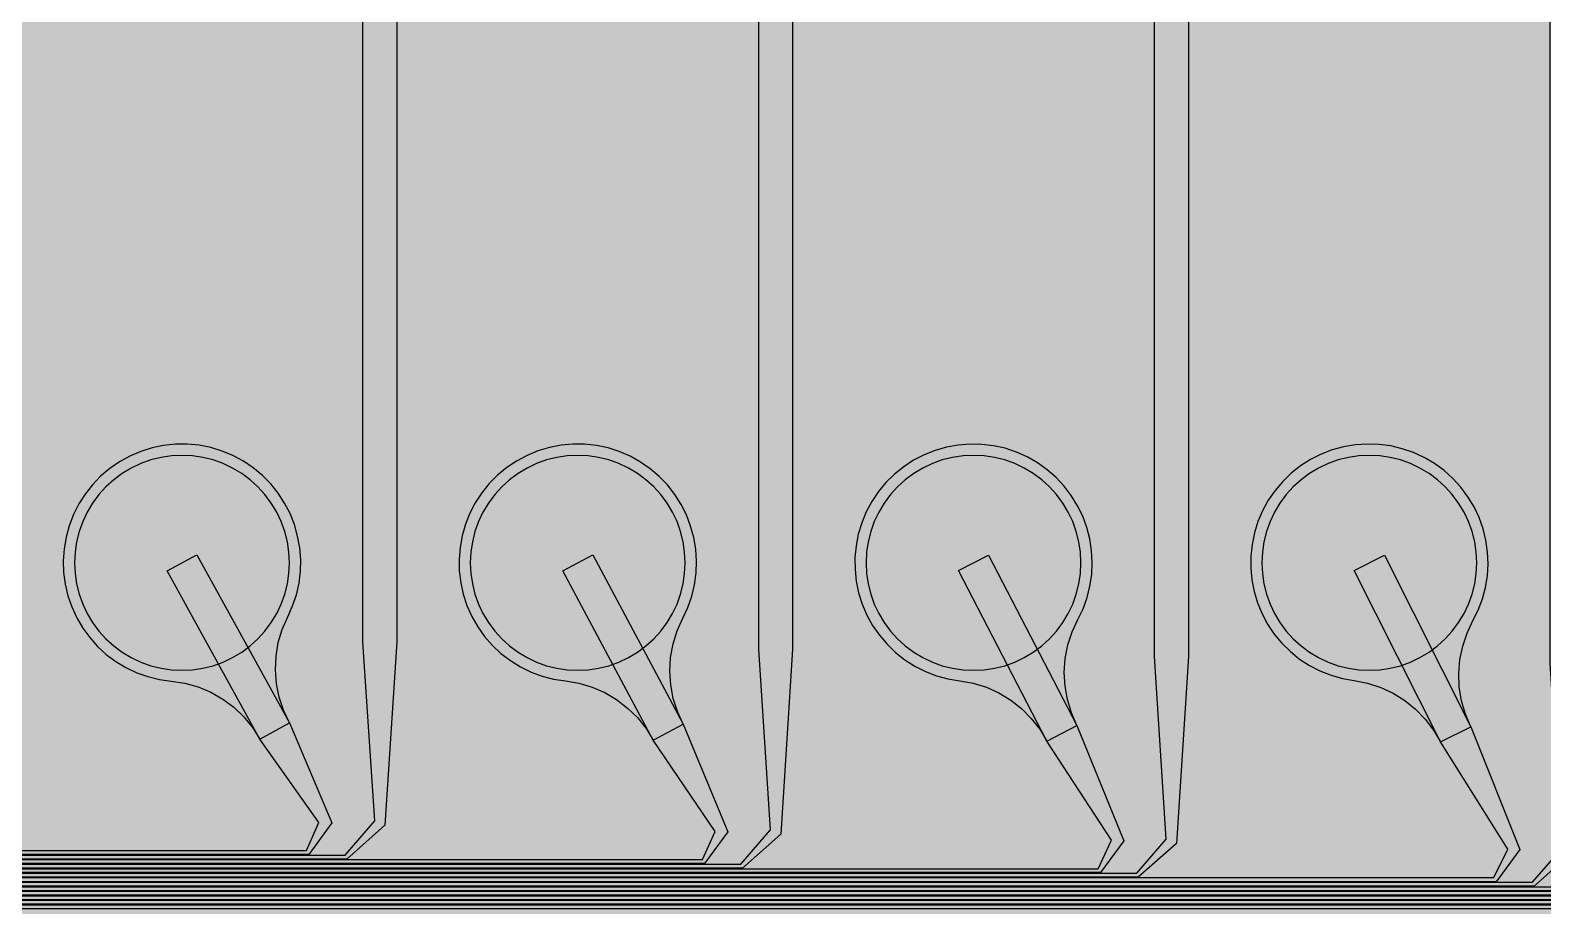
# Model space of a CAD drawing. Header units: metres. Extents: x -7231 to 10969, y -37556 to 1873.
# Drawn here: x 5872 to 7210, y -36084 to -35310 of the extents above; entities that cross this region are included whole.
import ezdxf

# ---------------------------------------------------------------- set-up
doc = ezdxf.new("R2010")
doc.units = ezdxf.units.M
for name, color, linetype in [('Metal1', 4, 'CONTINUOUS'), ('Metal2', 3, 'CONTINUOUS'), ('Polyimide', 7, 'CONTINUOUS'), ('Polyimide_Negative', 5, 'CONTINUOUS')]:
    doc.layers.add(name, color=color, linetype=linetype)

msp = doc.modelspace()

# ---------------------------------------------------------------- hatches: boundary and pattern name
at = {"layer": 'Polyimide'}
msp.add_hatch(color=7, dxfattribs=at).paths.add_polyline_path([(4065.7, -468), (4066.7, -502), (4068.5, -536), (4071.4, -570), (4075.5, -604), (4081, -638), (4088, -672), (4096.5, -706), (4106.6, -740), (4118.3, -774), (4131.6, -808), (4146.5, -842), (4162.9, -876), (4180.7, -910), (4199.8, -944), (4220.2, -978), (4241.7, -1012), (4264.2, -1046), (4287.5, -1080), (4311.5, -1114), (4336, -1148), (4360.9, -1182), (4385.9, -1216), (4410.9, -1250), (4435.7, -1284), (4460.2, -1318), (4484.2, -1352), (4507.5, -1385.9), (4530, -1419.9), (4551.5, -1453.9), (4571.9, -1487.9), (4591.1, -1521.9), (4608.9, -1555.9), (4625.3, -1589.9), (4640.1, -1623.9), (4653.4, -1657.9), (4665.1, -1691.9), (4675.2, -1725.9), (4683.7, -1759.9), (4690.7, -1793.9), (4696.2, -1827.9), (4700.3, -1861.9), (4703.2, -1895.9), (4705.1, -1929.9), (4706.1, -1963.9), (4706.4, -1997.9), (4706.5, -2031.9), (4706.5, -4793), (4710, -4838.4), (4720.2, -4882.7), (4737.1, -4925), (4760.1, -4964.2), (4788.9, -4999.5), (4822.6, -5030), (4860.5, -5055.1), (4901.8, -5074.2), (4901.8, -5074.2), (4970.7, -5105.2), (5034.7, -5145.3), (5092.8, -5193.5), (5143.8, -5249.2), (5186.9, -5311.2), (5221.2, -5378.4), (5246.2, -5449.7), (5261.4, -5523.7), (5266.5, -5599), (5261.4, -5674.3), (5246.2, -5748.3), (5221.2, -5819.6), (5186.9, -5886.8), (5143.8, -5948.8), (5092.8, -6004.5), (5034.7, -6052.7), (4970.7, -6092.8), (4901.8, -6123.8), (4860.5, -6142.9), (4822.6, -6168), (4788.9, -6198.5), (4760.1, -6233.8), (4737.1, -6273), (4720.2, -6315.3), (4710, -6359.6), (4706.5, -6405), (4706.5, -9221.5), (4710, -9266.9), (4720.2, -9311.2), (4737.1, -9353.5), (4760.1, -9392.7), (4788.9, -9428), (4822.6, -9458.5), (4860.5, -9483.6), (4901.8, -9502.7), (4970.7, -9533.7), (5034.7, -9573.8), (5092.8, -9622), (5143.8, -9677.7), (5186.9, -9739.7), (5221.2, -9806.9), (5246.2, -9878.2), (5261.4, -9952.2), (5266.5, -10027.5), (5261.4, -10102.8), (5246.2, -10176.8), (5221.2, -10248.1), (5186.9, -10315.3), (5143.8, -10377.3), (5092.8, -10433), (5034.7, -10481.2), (4970.7, -10521.3), (4901.8, -10552.3), (4860.5, -10571.4), (4822.6, -10596.5), (4788.9, -10627), (4760.1, -10662.3), (4737.1, -10701.5), (4720.2, -10743.8), (4710, -10788.1), (4706.5, -10833.5), (4706.5, -13650), (4710, -13695.4), (4720.2, -13739.7), (4737.1, -13782), (4760.1, -13821.2), (4788.9, -13856.5), (4822.6, -13887), (4860.5, -13912.1), (4901.8, -13931.2), (4970.7, -13962.2), (5034.7, -14002.2), (5092.8, -14050.5), (5143.8, -14106.2), (5186.9, -14168.2), (5221.2, -14235.4), (5246.2, -14306.7), (5261.4, -14380.7), (5266.5, -14456), (5261.4, -14531.3), (5246.2, -14605.3), (5221.2, -14676.5), (5186.9, -14743.8), (5143.8, -14805.8), (5092.8, -14861.5), (5034.7, -14909.7), (4970.7, -14949.8), (4901.8, -14980.8), (4860.5, -14999.9), (4822.6, -15025), (4788.9, -15055.5), (4760.1, -15090.8), (4737.1, -15130), (4720.2, -15172.3), (4710, -15216.6), (4706.5, -15262), (4706.5, -15456), (4720.9, -15750), (4764.1, -16041.3), (4835.7, -16326.8), (4934.9, -16604), (5060.7, -16870.2), (5212.1, -17122.7), (5387.5, -17359.2), (5585.2, -17577.3), (5803.3, -17775), (6039.8, -17950.4), (6292.3, -18101.8), (6558.4, -18227.6), (6835.6, -18326.8), (7121.2, -18398.3), (7412.4, -18441.5), (7706.5, -18456), (9969, -18456), (10047.4, -18459.8), (10125.1, -18471.4), (10201.2, -18490.4), (10275.2, -18516.9), (10346.1, -18550.5), (10413.5, -18590.8), (10476.5, -18637.6), (10534.7, -18690.3), (10587.4, -18748.5), (10634.2, -18811.5), (10674.5, -18878.9), (10708.1, -18949.8), (10734.6, -19023.8), (10753.6, -19099.9), (10765.2, -19177.6), (10769, -19256), (10769, -20895.8), (10730.2, -20951.4), (10694.6, -21009.1), (10662.2, -21068.6), (10633.2, -21129.9), (10607.6, -21192.7), (10585.5, -21256.7), (10566.9, -21322), (10552, -21388.1), (10540.8, -21455), (10533.4, -21522.3), (10529.6, -21590), (10529.6, -21657.8), (10533.4, -21725.5), (10540.8, -21792.9), (10552, -21859.7), (10566.9, -21925.9), (10585.5, -21991.1), (10607.6, -22055.2), (10633.2, -22117.9), (10662.2, -22179.2), (10694.6, -22238.7), (10730.2, -22296.4), (10769, -22352), (10769, -32454.2), (10728.7, -32510.5), (10691.7, -32568.9), (10658, -32629.3), (10627.8, -32691.6), (10601.2, -32755.4), (10578.2, -32820.7), (10558.9, -32887.1), (10543.4, -32954.5), (10531.8, -33022.7), (10524, -33091.4), (10520.1, -33160.5), (10520.1, -33229.7), (10524, -33298.8), (10531.8, -33367.5), (10543.4, -33435.7), (10558.9, -33503.1), (10578.2, -33569.5), (10601.2, -33634.8), (10627.8, -33698.6), (10658, -33760.8), (10691.7, -33821.3), (10728.7, -33879.7), (10769, -33936), (10769, -36556), (10765.2, -36634.4), (10753.6, -36712.1), (10734.6, -36788.2), (10708.1, -36862.1), (10674.5, -36933.1), (10634.2, -37000.5), (10587.4, -37063.5), (10534.7, -37121.7), (10476.5, -37174.4), (10413.5, -37221.2), (10346.1, -37261.5), (10275.2, -37295.1), (10201.2, -37321.6), (10125.1, -37340.6), (10047.4, -37352.1), (9969, -37356), (-6231, -37356), (-6309.4, -37352.1), (-6387.1, -37340.6), (-6463.2, -37321.6), (-6537.2, -37295.1), (-6608.1, -37261.5), (-6675.5, -37221.2), (-6738.5, -37174.4), (-6796.7, -37121.7), (-6849.4, -37063.5), (-6896.2, -37000.5), (-6936.5, -36933.1), (-6970.1, -36862.1), (-6996.6, -36788.2), (-7015.6, -36712.1), (-7027.2, -36634.4), (-7031, -36556), (-7031, -33936), (-6990.7, -33879.8), (-6953.7, -33821.3), (-6920, -33760.9), (-6889.8, -33698.6), (-6863.2, -33634.8), (-6840.2, -33569.5), (-6820.9, -33503.1), (-6805.4, -33435.7), (-6793.7, -33367.5), (-6785.9, -33298.8), (-6782, -33229.7), (-6782, -33160.5), (-6785.9, -33091.4), (-6793.7, -33022.7), (-6805.4, -32954.5), (-6820.9, -32887.1), (-6840.2, -32820.6), (-6863.2, -32755.4), (-6889.8, -32691.5), (-6920, -32629.3), (-6953.7, -32568.9), (-6990.7, -32510.4), (-7031, -32454.2), (-7031, -22364.8), (-6990.7, -22308.6), (-6953.7, -22250.1), (-6920, -22189.7), (-6889.8, -22127.5), (-6863.2, -22063.6), (-6840.2, -21998.4), (-6820.9, -21931.9), (-6805.4, -21864.5), (-6793.7, -21796.3), (-6785.9, -21727.6), (-6782, -21658.5), (-6782, -21589.3), (-6785.9, -21520.3), (-6793.7, -21451.5), (-6805.4, -21383.3), (-6820.9, -21315.9), (-6840.2, -21249.5), (-6863.2, -21184.2), (-6889.8, -21120.4), (-6920, -21058.1), (-6953.7, -20997.7), (-6990.7, -20939.3), (-7031, -20883), (-7031, -19256), (-7027.2, -19177.6), (-7015.6, -19099.9), (-6996.6, -19023.8), (-6970.1, -18949.8), (-6936.5, -18878.9), (-6896.2, -18811.5), (-6849.4, -18748.5), (-6796.7, -18690.3), (-6738.5, -18637.6), (-6675.5, -18590.8), (-6608.1, -18550.5), (-6537.2, -18516.9), (-6463.2, -18490.4), (-6387.1, -18471.4), (-6309.4, -18459.8), (-6231, -18456), (-3968.5, -18456), (-3674.4, -18441.5), (-3383.2, -18398.3), (-3097.6, -18326.8), (-2820.4, -18227.6), (-2554.3, -18101.8), (-2301.8, -17950.4), (-2065.3, -17775), (-1847.2, -17577.3), (-1649.5, -17359.2), (-1474.1, -17122.7), (-1322.7, -16870.2), (-1196.9, -16604), (-1097.7, -16326.8), (-1026.1, -16041.3), (-982.9, -15750), (-968.5, -15456), (-968.5, -15262), (-972, -15216.6), (-982.2, -15172.3), (-999.1, -15130), (-1022.1, -15090.8), (-1050.9, -15055.5), (-1084.6, -15025), (-1122.5, -14999.9), (-1163.8, -14980.8), (-1232.7, -14949.8), (-1296.7, -14909.7), (-1354.8, -14861.5), (-1405.8, -14805.8), (-1448.9, -14743.8), (-1483.2, -14676.5), (-1508.2, -14605.3), (-1523.4, -14531.3), (-1528.5, -14456), (-1523.4, -14380.7), (-1508.2, -14306.7), (-1483.2, -14235.4), (-1448.9, -14168.2), (-1405.8, -14106.2), (-1354.8, -14050.5), (-1296.7, -14002.2), (-1232.7, -13962.2), (-1163.8, -13931.2), (-1122.5, -13912.1), (-1084.6, -13887), (-1050.9, -13856.5), (-1022.1, -13821.2), (-999.1, -13782), (-982.2, -13739.7), (-972, -13695.4), (-968.5, -13650), (-968.5, -12309.6), (-972, -12264.3), (-982.2, -12219.9), (-999.1, -12177.7), (-1022.1, -12138.5), (-1050.9, -12103.2), (-1084.6, -12072.6), (-1122.5, -12047.5), (-1163.8, -12028.5), (-1232.7, -11997.4), (-1296.7, -11957.4), (-1354.8, -11909.1), (-1405.8, -11853.5), (-1448.9, -11791.5), (-1483.2, -11724.2), (-1508.2, -11653), (-1523.4, -11579), (-1528.5, -11503.7), (-1523.4, -11428.3), (-1508.2, -11354.4), (-1483.2, -11283.1), (-1448.9, -11215.9), (-1405.8, -11153.8), (-1354.8, -11098.2), (-1296.7, -11049.9), (-1232.7, -11009.9), (-1163.8, -10978.8), (-1122.5, -10959.8), (-1084.6, -10934.7), (-1050.9, -10904.1), (-1022.1, -10868.9), (-999.1, -10829.6), (-982.2, -10787.4), (-972, -10743), (-968.5, -10697.7), (-968.5, -9357.3), (-972, -9311.9), (-982.2, -9267.6), (-999.1, -9225.4), (-1022.1, -9186.1), (-1050.9, -9150.8), (-1084.6, -9120.3), (-1122.5, -9095.2), (-1163.8, -9076.2), (-1163.8, -9076.2), (-1232.7, -9045.1), (-1296.7, -9005.1), (-1354.8, -8956.8), (-1405.8, -8901.1), (-1448.9, -8839.1), (-1483.2, -8771.9), (-1508.2, -8700.6), (-1523.4, -8626.7), (-1528.5, -8551.3), (-1523.4, -8476), (-1508.2, -8402), (-1483.2, -8330.8), (-1448.9, -8263.5), (-1405.8, -8201.5), (-1354.8, -8145.9), (-1296.7, -8097.6), (-1232.7, -8057.6), (-1163.8, -8026.5), (-1163.8, -8026.5), (-1122.5, -8007.4), (-1084.6, -7982.4), (-1050.9, -7951.8), (-1022.1, -7916.5), (-999.1, -7877.3), (-982.2, -7835), (-972, -7790.7), (-968.5, -7745.4), (-968.5, -6405), (-972, -6359.6), (-982.2, -6315.3), (-999.1, -6273), (-1022.1, -6233.8), (-1050.9, -6198.5), (-1084.6, -6168), (-1122.5, -6142.9), (-1163.8, -6123.8), (-1163.8, -6123.8), (-1232.7, -6092.8), (-1296.7, -6052.7), (-1354.8, -6004.5), (-1405.8, -5948.8), (-1448.9, -5886.8), (-1483.2, -5819.6), (-1508.2, -5748.3), (-1523.4, -5674.3), (-1528.5, -5599), (-1523.4, -5523.7), (-1508.2, -5449.7), (-1483.2, -5378.4), (-1448.9, -5311.2), (-1405.8, -5249.2), (-1354.8, -5193.5), (-1296.7, -5145.3), (-1232.7, -5105.2), (-1163.8, -5074.2), (-1163.8, -5074.2), (-1122.5, -5055.1), (-1084.6, -5030), (-1050.9, -4999.5), (-1022.1, -4964.2), (-999.1, -4925), (-982.2, -4882.7), (-972, -4838.4), (-968.5, -4793), (-968.5, -2031.9), (-968.4, -1997.9), (-968.1, -1963.9), (-967.1, -1929.9), (-965.2, -1895.9), (-962.2, -1861.9), (-958, -1827.9), (-952.4, -1793.9), (-945.3, -1759.9), (-936.6, -1725.9), (-926.4, -1691.9), (-914.4, -1657.9), (-900.9, -1623.9), (-885.7, -1589.9), (-869.1, -1555.9), (-850.9, -1521.9), (-831.4, -1487.9), (-810.6, -1453.9), (-788.7, -1419.9), (-765.8, -1385.9), (-742.1, -1352), (-717.6, -1318), (-692.7, -1284), (-667.4, -1250), (-641.9, -1216), (-616.4, -1182), (-591.1, -1148), (-566.1, -1114), (-541.7, -1080), (-517.9, -1046), (-495, -1012), (-473.1, -978), (-452.4, -944), (-432.8, -910), (-414.7, -876), (-398, -842), (-382.9, -808), (-369.3, -774), (-357.4, -740), (-347.1, -706), (-338.4, -672), (-331.3, -638), (-325.7, -604), (-321.5, -570), (-318.6, -536), (-316.7, -502), (-315.7, -468), (-315.3, -434), (-315.2, -400), (-315.2, 401), (-315.2, 451), (-315.2, 1644), (-270.2, 1644), (-270, 1637.1), (-269.4, 1630.3), (-268.2, 1623.5), (-266.7, 1616.8), (-264.7, 1610.2), (-262.3, 1603.8), (-259.4, 1597.6), (-256.2, 1591.5), (-252.6, 1585.7), (-248.6, 1580.1), (-244.2, 1574.8), (-239.5, 1569.8), (-234.5, 1565.1), (-229.2, 1560.7), (-223.6, 1556.7), (-217.8, 1553.1), (-211.7, 1549.8), (-205.4, 1547), (-199, 1544.6), (-192.4, 1542.6), (-185.7, 1541), (-179, 1539.9), (-172.1, 1539.2), (-165.2, 1539), (-158.4, 1539.2), (-151.5, 1539.9), (-144.8, 1541), (-138.1, 1542.6), (-131.5, 1544.6), (-125.1, 1547), (-118.8, 1549.8), (-112.8, 1553.1), (-106.9, 1556.7), (-101.3, 1560.7), (-96, 1565.1), (-91, 1569.8), (-86.3, 1574.8), (-81.9, 1580.1), (-77.9, 1585.7), (-74.3, 1591.5), (-71.1, 1597.6), (-68.2, 1603.8), (-65.8, 1610.2), (-63.8, 1616.8), (-62.3, 1623.5), (-61.1, 1630.3), (-60.5, 1637.1), (-60.2, 1644), (1853, 1644), (1853, 1573), (3815.2, 1573), (3815.5, 1579.5), (3816.1, 1586.1), (3817.2, 1592.5), (3818.7, 1598.9), (3820.6, 1605.1), (3822.9, 1611.3), (3825.6, 1617.2), (3828.6, 1623), (3832.1, 1628.6), (3835.9, 1633.9), (3840.1, 1638.9), (3844.5, 1643.7), (3849.3, 1648.2), (3854.4, 1652.3), (3859.7, 1656.1), (3865.2, 1659.6), (3871, 1662.7), (3877, 1665.4), (3883.1, 1667.7), (3889.4, 1669.6), (3895.7, 1671.1), (3902.2, 1672.1), (3908.7, 1672.8), (3915.2, 1673), (3921.8, 1672.8), (3928.3, 1672.1), (3934.8, 1671.1), (3941.1, 1669.6), (3947.4, 1667.7), (3953.5, 1665.4), (3959.5, 1662.7), (3965.2, 1659.6), (3970.8, 1656.1), (3976.1, 1652.3), (3981.2, 1648.2), (3986, 1643.7), (3990.4, 1638.9), (3994.6, 1633.9), (3998.4, 1628.6), (4001.9, 1623), (4004.9, 1617.2), (4007.6, 1611.3), (4009.9, 1605.1), (4011.8, 1598.9), (4013.3, 1592.5), (4014.4, 1586.1), (4015, 1579.5), (4015.2, 1573), (4065.2, 1573), (4065.2, 451), (4065.2, 401), (4065.2, -400), (4065.3, -434), (4065.7, -468)])

# ---------------------------------------------------------------- linework, layer by layer
at = {"layer": 'Metal1'}
for points in [[(2024.7, -19211.9), (2024.7, -36050.3), (2053.7, -36079.2), (7900.8, -36079.2), (7927.1, -36049.2), (7916.5, -35882.9), (7916.5, -35041), (7946.5, -35041), (7946.5, -35882.9), (7935.9, -36052.8), (7902.2, -36082.8), (2052.3, -36082.8), (2021.2, -36051.7), (2021.2, -19211.9)], [(2032.7, -19211.9), (2032.7, -36042.3), (2061.7, -36071.2), (7550.8, -36071.2), (7577.1, -36041.2), (7566.5, -35876.5), (7566.5, -35041), (7596.5, -35041), (7596.5, -35876.5), (7585.9, -36044.8), (7552.2, -36074.8), (2060.3, -36074.8), (2029.2, -36043.7), (2029.2, -19211.9)], [(2040.7, -19211.9), (2040.7, -36034.3), (2069.7, -36063.3), (7200.8, -36063.3), (7227, -36033.2), (7216.5, -35870.1), (7216.5, -35041), (7246.5, -35041), (7246.5, -35870.1), (7236, -36036.8), (7202.2, -36066.8), (2068.3, -36066.8), (2037.2, -36035.7), (2037.2, -19211.9)], [(2048.8, -19211.9), (2048.8, -36026.3), (2077.7, -36055.2), (6850.8, -36055.2), (6877, -36025.1), (6866.5, -35863.7), (6866.5, -35041), (6896.5, -35041), (6896.5, -35863.7), (6886, -36028.9), (6852.2, -36058.8), (2076.3, -36058.8), (2045.2, -36027.7), (2045.2, -19211.9)], [(2056.7, -19211.9), (2056.7, -36018.3), (2085.7, -36047.2), (6500.8, -36047.2), (6527, -36017.1), (6516.5, -35857.3), (6516.5, -35041), (6546.5, -35041), (6546.5, -35857.3), (6536, -36020.9), (6502.2, -36050.8), (2084.3, -36050.8), (2053.2, -36019.7), (2053.2, -19211.9)], [(2064.7, -19211.9), (2064.7, -36010.3), (2093.7, -36039.3), (6150.8, -36039.3), (6177, -36009.1), (6166.5, -35850.9), (6166.5, -35041), (6196.5, -35041), (6196.5, -35850.9), (6186, -36012.9), (6152.2, -36042.8), (2092.3, -36042.8), (2061.2, -36011.7), (2061.2, -19211.9)]]:
    msp.add_lwpolyline(points, dxfattribs=at)
at = {"layer": 'Metal2'}
for points in [[(2020.7, -19211.9), (2020.7, -36054.3), (2049.7, -36083.2), (8216.8, -36083.2), (8230.2, -36057.5), (8164.4, -35941.2), (8092.9, -35787.3), (8120.1, -35774.7), (8191.6, -35928.6), (8240, -36058.1), (8218.7, -36086.8), (2048.3, -36086.8), (2017.2, -36055.7), (2017.2, -19211.9)], [(2028.7, -19211.9), (2028.7, -36046.3), (2057.7, -36075.2), (7866.7, -36075.2), (7879.8, -36049.6), (7816, -35940.6), (7743, -35787.5), (7770, -35774.5), (7843.1, -35927.7), (7889.8, -36050.2), (7868.7, -36078.8), (2056.3, -36078.8), (2025.2, -36047.7), (2025.2, -19211.9)], [(2036.7, -19211.9), (2036.7, -36038.3), (2065.7, -36067.2), (7516.7, -36067.2), (7529.4, -36041.8), (7467.7, -35940), (7393, -35787.6), (7420, -35774.4), (7494.7, -35926.8), (7539.6, -36042.3), (7518.7, -36070.8), (2064.3, -36070.8), (2033.2, -36039.7), (2033.2, -19211.9)], [(2044.7, -19211.9), (2044.7, -36030.3), (2073.7, -36059.2), (7166.7, -36059.2), (7178.9, -36034), (7119.5, -35939.3), (7043.1, -35787.8), (7069.9, -35774.2), (7146.3, -35925.8), (7189.5, -36034.4), (7168.7, -36062.8), (2072.3, -36062.8), (2041.2, -36031.7), (2041.2, -19211.9)], [(2052.7, -19211.9), (2052.7, -36022.3), (2081.7, -36051.3), (6816.7, -36051.3), (6828.5, -36026.2), (6771.4, -35938.5), (6693.2, -35787.9), (6719.8, -35774.1), (6798, -35924.7), (6839.3, -36026.6), (6818.7, -36054.8), (2080.3, -36054.8), (2049.2, -36023.7), (2049.2, -19211.9)], [(2060.7, -19211.9), (2060.7, -36014.3), (2089.7, -36043.2), (6466.7, -36043.2), (6478, -36018.4), (6423.3, -35937.7), (6343.3, -35788.1), (6369.7, -35773.9), (6449.8, -35923.6), (6489.2, -36018.7), (6468.7, -36046.8), (2088.3, -36046.8), (2057.2, -36015.7), (2057.2, -19211.9)], [(2068.7, -19211.9), (2068.7, -36006.3), (2097.7, -36035.2), (6116.7, -36035.2), (6127.4, -36010.6), (6075.3, -35936.8), (5993.4, -35788.2), (6019.6, -35773.8), (6101.6, -35922.4), (6139, -36010.8), (6118.7, -36038.8), (2096.3, -36038.8), (2065.2, -36007.7), (2065.2, -19211.9)]]:
    msp.add_lwpolyline(points, dxfattribs=at)
for points in [[(6101.6, -35922.4), (6096.4, -35911.3), (6092.5, -35899.8), (6090.1, -35887.8), (6089.2, -35875.7), (6089.7, -35863.5), (6091.7, -35851.5), (6095.2, -35839.8), (6100.1, -35828.7), (6104.3, -35819.1), (6107.7, -35809.2), (6110, -35798.9), (6111.2, -35788.5), (6111.5, -35778.1), (6110.6, -35767.6), (6108.8, -35757.3), (6105.9, -35747.2), (6102.1, -35737.5), (6097.2, -35728.2), (6091.5, -35719.4), (6085, -35711.2), (6077.6, -35703.7), (6069.6, -35697), (6060.9, -35691.2), (6051.6, -35686.2), (6042, -35682.2), (6031.9, -35679.1), (6021.7, -35677.1), (6011.2, -35676.1), (6000.8, -35676.2), (5990.3, -35677.3), (5980.1, -35679.4), (5970.1, -35682.5), (5960.4, -35686.6), (5951.3, -35691.7), (5942.6, -35697.7), (5934.6, -35704.4), (5927.4, -35712), (5920.9, -35720.2), (5915.3, -35729), (5910.5, -35738.4), (5906.8, -35748.2), (5904, -35758.3), (5902.2, -35768.6), (5901.5, -35779.1), (5901.8, -35789.5), (5903.2, -35799.9), (5905.6, -35810.1), (5909, -35820), (5913.4, -35829.6), (5918.7, -35838.6), (5924.9, -35847.1), (5931.9, -35854.9), (5939.6, -35861.9), (5948, -35868.2), (5957, -35873.6), (5966.5, -35878.1), (5976.4, -35881.6), (5986.5, -35884.1), (5996.9, -35885.6), (6008.9, -35887.4), (6020.7, -35890.7), (6031.9, -35895.4), (6042.5, -35901.4), (6052.3, -35908.7), (6061.1, -35917.1), (6068.8, -35926.6), (6075.3, -35936.8), (6101.6, -35922.4)], [(6449.8, -35923.6), (6444.7, -35912.5), (6441, -35900.9), (6438.7, -35888.9), (6437.9, -35876.8), (6438.6, -35864.6), (6440.8, -35852.6), (6444.4, -35841), (6449.4, -35829.9), (6453.8, -35820.4), (6457.3, -35810.5), (6459.7, -35800.3), (6461.1, -35789.9), (6461.5, -35779.4), (6460.8, -35769), (6459.1, -35758.6), (6456.3, -35748.5), (6452.6, -35738.7), (6447.9, -35729.3), (6442.3, -35720.5), (6435.8, -35712.2), (6428.6, -35704.7), (6420.6, -35697.9), (6412, -35691.9), (6402.9, -35686.8), (6393.2, -35682.6), (6383.3, -35679.5), (6373, -35677.3), (6362.6, -35676.2), (6352.1, -35676.1), (6341.7, -35677.1), (6331.4, -35679), (6321.3, -35682.1), (6311.7, -35686.1), (6302.4, -35691), (6293.7, -35696.8), (6285.6, -35703.5), (6278.3, -35711), (6271.7, -35719.1), (6265.9, -35727.9), (6261.1, -35737.2), (6257.2, -35746.9), (6254.3, -35757), (6252.4, -35767.3), (6251.6, -35777.7), (6251.7, -35788.2), (6253, -35798.6), (6255.3, -35808.8), (6258.5, -35818.8), (6262.8, -35828.4), (6268, -35837.5), (6274, -35846), (6280.9, -35853.9), (6288.6, -35861.1), (6296.9, -35867.4), (6305.8, -35873), (6315.2, -35877.5), (6325.1, -35881.2), (6335.2, -35883.8), (6345.6, -35885.4), (6357.6, -35887.4), (6369.3, -35890.9), (6380.4, -35895.7), (6390.9, -35901.9), (6400.6, -35909.3), (6409.3, -35917.8), (6416.9, -35927.3), (6423.3, -35937.7), (6449.8, -35923.6)], [(6798, -35924.7), (6793.1, -35913.6), (6789.5, -35901.9), (6787.4, -35889.9), (6786.8, -35877.8), (6787.6, -35865.6), (6789.9, -35853.6), (6793.7, -35842.1), (6798.8, -35831), (6803.4, -35821.6), (6806.9, -35811.7), (6809.5, -35801.5), (6811, -35791.2), (6811.5, -35780.7), (6810.9, -35770.2), (6809.4, -35759.9), (6806.7, -35749.7), (6803.1, -35739.9), (6798.5, -35730.5), (6793, -35721.5), (6786.7, -35713.2), (6779.5, -35705.6), (6771.6, -35698.7), (6763.1, -35692.6), (6754, -35687.4), (6744.5, -35683.1), (6734.5, -35679.8), (6724.3, -35677.5), (6713.9, -35676.3), (6703.4, -35676), (6693, -35676.9), (6682.6, -35678.7), (6672.6, -35681.6), (6662.8, -35685.5), (6653.5, -35690.3), (6644.8, -35696.1), (6636.6, -35702.6), (6629.1, -35710), (6622.4, -35718.1), (6616.6, -35726.8), (6611.6, -35736), (6607.6, -35745.7), (6604.6, -35755.7), (6602.6, -35766), (6601.6, -35776.4), (6601.7, -35786.9), (6602.8, -35797.3), (6604.9, -35807.6), (6608.1, -35817.6), (6612.2, -35827.2), (6617.3, -35836.4), (6623.3, -35845), (6630, -35853), (6637.6, -35860.2), (6645.8, -35866.7), (6654.7, -35872.3), (6664, -35877), (6673.8, -35880.8), (6683.9, -35883.5), (6694.3, -35885.3), (6706.3, -35887.4), (6717.9, -35891), (6729, -35896), (6739.5, -35902.3), (6749, -35909.8), (6757.6, -35918.5), (6765.1, -35928.1), (6771.4, -35938.5), (6798, -35924.7)], [(7146.3, -35925.8), (7141.5, -35914.6), (7138.1, -35902.9), (7136.1, -35890.9), (7135.6, -35878.7), (7136.6, -35866.5), (7139.1, -35854.6), (7143, -35843.1), (7148.2, -35832.1), (7152.9, -35822.7), (7156.5, -35812.9), (7159.2, -35802.7), (7160.9, -35792.4), (7161.5, -35781.9), (7161.1, -35771.5), (7159.6, -35761.1), (7157.1, -35750.9), (7153.6, -35741), (7149.1, -35731.6), (7143.7, -35722.6), (7137.5, -35714.2), (7130.4, -35706.4), (7122.6, -35699.4), (7114.2, -35693.2), (7105.1, -35687.9), (7095.6, -35683.6), (7085.7, -35680.1), (7075.5, -35677.7), (7065.1, -35676.4), (7054.6, -35676), (7044.2, -35676.7), (7033.8, -35678.5), (7023.7, -35681.2), (7014, -35685), (7004.6, -35689.7), (6995.8, -35695.4), (6987.5, -35701.8), (6980, -35709.1), (6973.2, -35717.1), (6967.2, -35725.7), (6962.2, -35734.9), (6958, -35744.5), (6954.9, -35754.5), (6952.8, -35764.8), (6951.7, -35775.2), (6951.6, -35785.7), (6952.6, -35796.1), (6954.6, -35806.4), (6957.7, -35816.4), (6961.7, -35826.1), (6966.6, -35835.3), (6972.5, -35844), (6979.2, -35852.1), (6986.7, -35859.4), (6994.8, -35866), (7003.6, -35871.7), (7012.9, -35876.5), (7022.7, -35880.4), (7032.7, -35883.3), (7043, -35885.1), (7055, -35887.4), (7066.6, -35891.2), (7077.7, -35896.3), (7088, -35902.7), (7097.5, -35910.3), (7106, -35919.1), (7113.4, -35928.8), (7119.5, -35939.3), (7146.3, -35925.8)]]:
    msp.add_lwpolyline(points, close=True, dxfattribs=at)
at = {"layer": 'Polyimide_Negative'}
for points in [[(6101.5, -35781), (6101, -35771.7), (6099.7, -35762.5), (6097.4, -35753.4), (6094.3, -35744.6), (6090.3, -35736.2), (6085.5, -35728.2), (6079.9, -35720.7), (6073.7, -35713.8), (6066.8, -35707.6), (6059.3, -35702), (6051.3, -35697.2), (6042.9, -35693.2), (6034.1, -35690.1), (6025, -35687.8), (6015.8, -35686.5), (6006.5, -35686), (5997.2, -35686.5), (5988, -35687.8), (5978.9, -35690.1), (5970.1, -35693.2), (5961.7, -35697.2), (5953.7, -35702), (5946.2, -35707.6), (5939.3, -35713.8), (5933.1, -35720.7), (5927.5, -35728.2), (5922.7, -35736.2), (5918.7, -35744.6), (5915.6, -35753.4), (5913.3, -35762.5), (5912, -35771.7), (5911.5, -35781), (5912, -35790.3), (5913.3, -35799.5), (5915.6, -35808.6), (5918.7, -35817.4), (5922.7, -35825.8), (5927.5, -35833.8), (5933.1, -35841.3), (5939.3, -35848.2), (5946.2, -35854.4), (5953.7, -35860), (5961.7, -35864.8), (5970.1, -35868.8), (5978.9, -35871.9), (5988, -35874.2), (5997.2, -35875.5), (6006.5, -35876), (6015.8, -35875.5), (6025, -35874.2), (6034.1, -35871.9), (6042.9, -35868.8), (6051.3, -35864.8), (6059.3, -35860), (6066.8, -35854.4), (6073.7, -35848.2), (6079.9, -35841.3), (6085.5, -35833.8), (6090.3, -35825.8), (6094.3, -35817.4), (6097.4, -35808.6), (6099.7, -35799.5), (6101, -35790.3), (6101.5, -35781)], [(6451.5, -35781), (6451, -35771.7), (6449.7, -35762.5), (6447.4, -35753.4), (6444.3, -35744.6), (6440.3, -35736.2), (6435.5, -35728.2), (6429.9, -35720.7), (6423.7, -35713.8), (6416.8, -35707.6), (6409.3, -35702), (6401.3, -35697.2), (6392.9, -35693.2), (6384.1, -35690.1), (6375, -35687.8), (6365.8, -35686.5), (6356.5, -35686), (6347.2, -35686.5), (6338, -35687.8), (6328.9, -35690.1), (6320.1, -35693.2), (6311.7, -35697.2), (6303.7, -35702), (6296.2, -35707.6), (6289.3, -35713.8), (6283.1, -35720.7), (6277.5, -35728.2), (6272.7, -35736.2), (6268.7, -35744.6), (6265.6, -35753.4), (6263.3, -35762.5), (6262, -35771.7), (6261.5, -35781), (6262, -35790.3), (6263.3, -35799.5), (6265.6, -35808.6), (6268.7, -35817.4), (6272.7, -35825.8), (6277.5, -35833.8), (6283.1, -35841.3), (6289.3, -35848.2), (6296.2, -35854.4), (6303.7, -35860), (6311.7, -35864.8), (6320.1, -35868.8), (6328.9, -35871.9), (6338, -35874.2), (6347.2, -35875.5), (6356.5, -35876), (6365.8, -35875.5), (6375, -35874.2), (6384.1, -35871.9), (6392.9, -35868.8), (6401.3, -35864.8), (6409.3, -35860), (6416.8, -35854.4), (6423.7, -35848.2), (6429.9, -35841.3), (6435.5, -35833.8), (6440.3, -35825.8), (6444.3, -35817.4), (6447.4, -35808.6), (6449.7, -35799.5), (6451, -35790.3), (6451.5, -35781)], [(6801.5, -35781), (6801, -35771.7), (6799.7, -35762.5), (6797.4, -35753.4), (6794.3, -35744.6), (6790.3, -35736.2), (6785.5, -35728.2), (6779.9, -35720.7), (6773.7, -35713.8), (6766.8, -35707.6), (6759.3, -35702), (6751.3, -35697.2), (6742.9, -35693.2), (6734.1, -35690.1), (6725, -35687.8), (6715.8, -35686.5), (6706.5, -35686), (6697.2, -35686.5), (6688, -35687.8), (6678.9, -35690.1), (6670.1, -35693.2), (6661.7, -35697.2), (6653.7, -35702), (6646.2, -35707.6), (6639.3, -35713.8), (6633.1, -35720.7), (6627.5, -35728.2), (6622.7, -35736.2), (6618.7, -35744.6), (6615.6, -35753.4), (6613.3, -35762.5), (6612, -35771.7), (6611.5, -35781), (6612, -35790.3), (6613.3, -35799.5), (6615.6, -35808.6), (6618.7, -35817.4), (6622.7, -35825.8), (6627.5, -35833.8), (6633.1, -35841.3), (6639.3, -35848.2), (6646.2, -35854.4), (6653.7, -35860), (6661.7, -35864.8), (6670.1, -35868.8), (6678.9, -35871.9), (6688, -35874.2), (6697.2, -35875.5), (6706.5, -35876), (6715.8, -35875.5), (6725, -35874.2), (6734.1, -35871.9), (6742.9, -35868.8), (6751.3, -35864.8), (6759.3, -35860), (6766.8, -35854.4), (6773.7, -35848.2), (6779.9, -35841.3), (6785.5, -35833.8), (6790.3, -35825.8), (6794.3, -35817.4), (6797.4, -35808.6), (6799.7, -35799.5), (6801, -35790.3), (6801.5, -35781)], [(7151.5, -35781), (7151, -35771.7), (7149.7, -35762.5), (7147.4, -35753.4), (7144.3, -35744.6), (7140.3, -35736.2), (7135.5, -35728.2), (7129.9, -35720.7), (7123.7, -35713.8), (7116.8, -35707.6), (7109.3, -35702), (7101.3, -35697.2), (7092.9, -35693.2), (7084.1, -35690.1), (7075, -35687.8), (7065.8, -35686.5), (7056.5, -35686), (7047.2, -35686.5), (7038, -35687.8), (7028.9, -35690.1), (7020.1, -35693.2), (7011.7, -35697.2), (7003.7, -35702), (6996.2, -35707.6), (6989.3, -35713.8), (6983.1, -35720.7), (6977.5, -35728.2), (6972.7, -35736.2), (6968.7, -35744.6), (6965.6, -35753.4), (6963.3, -35762.5), (6962, -35771.7), (6961.5, -35781), (6962, -35790.3), (6963.3, -35799.5), (6965.6, -35808.6), (6968.7, -35817.4), (6972.7, -35825.8), (6977.5, -35833.8), (6983.1, -35841.3), (6989.3, -35848.2), (6996.2, -35854.4), (7003.7, -35860), (7011.7, -35864.8), (7020.1, -35868.8), (7028.9, -35871.9), (7038, -35874.2), (7047.2, -35875.5), (7056.5, -35876), (7065.8, -35875.5), (7075, -35874.2), (7084.1, -35871.9), (7092.9, -35868.8), (7101.3, -35864.8), (7109.3, -35860), (7116.8, -35854.4), (7123.7, -35848.2), (7129.9, -35841.3), (7135.5, -35833.8), (7140.3, -35825.8), (7144.3, -35817.4), (7147.4, -35808.6), (7149.7, -35799.5), (7151, -35790.3), (7151.5, -35781)]]:
    msp.add_lwpolyline(points, close=True, dxfattribs=at)

doc.saveas('drawing.dxf')
